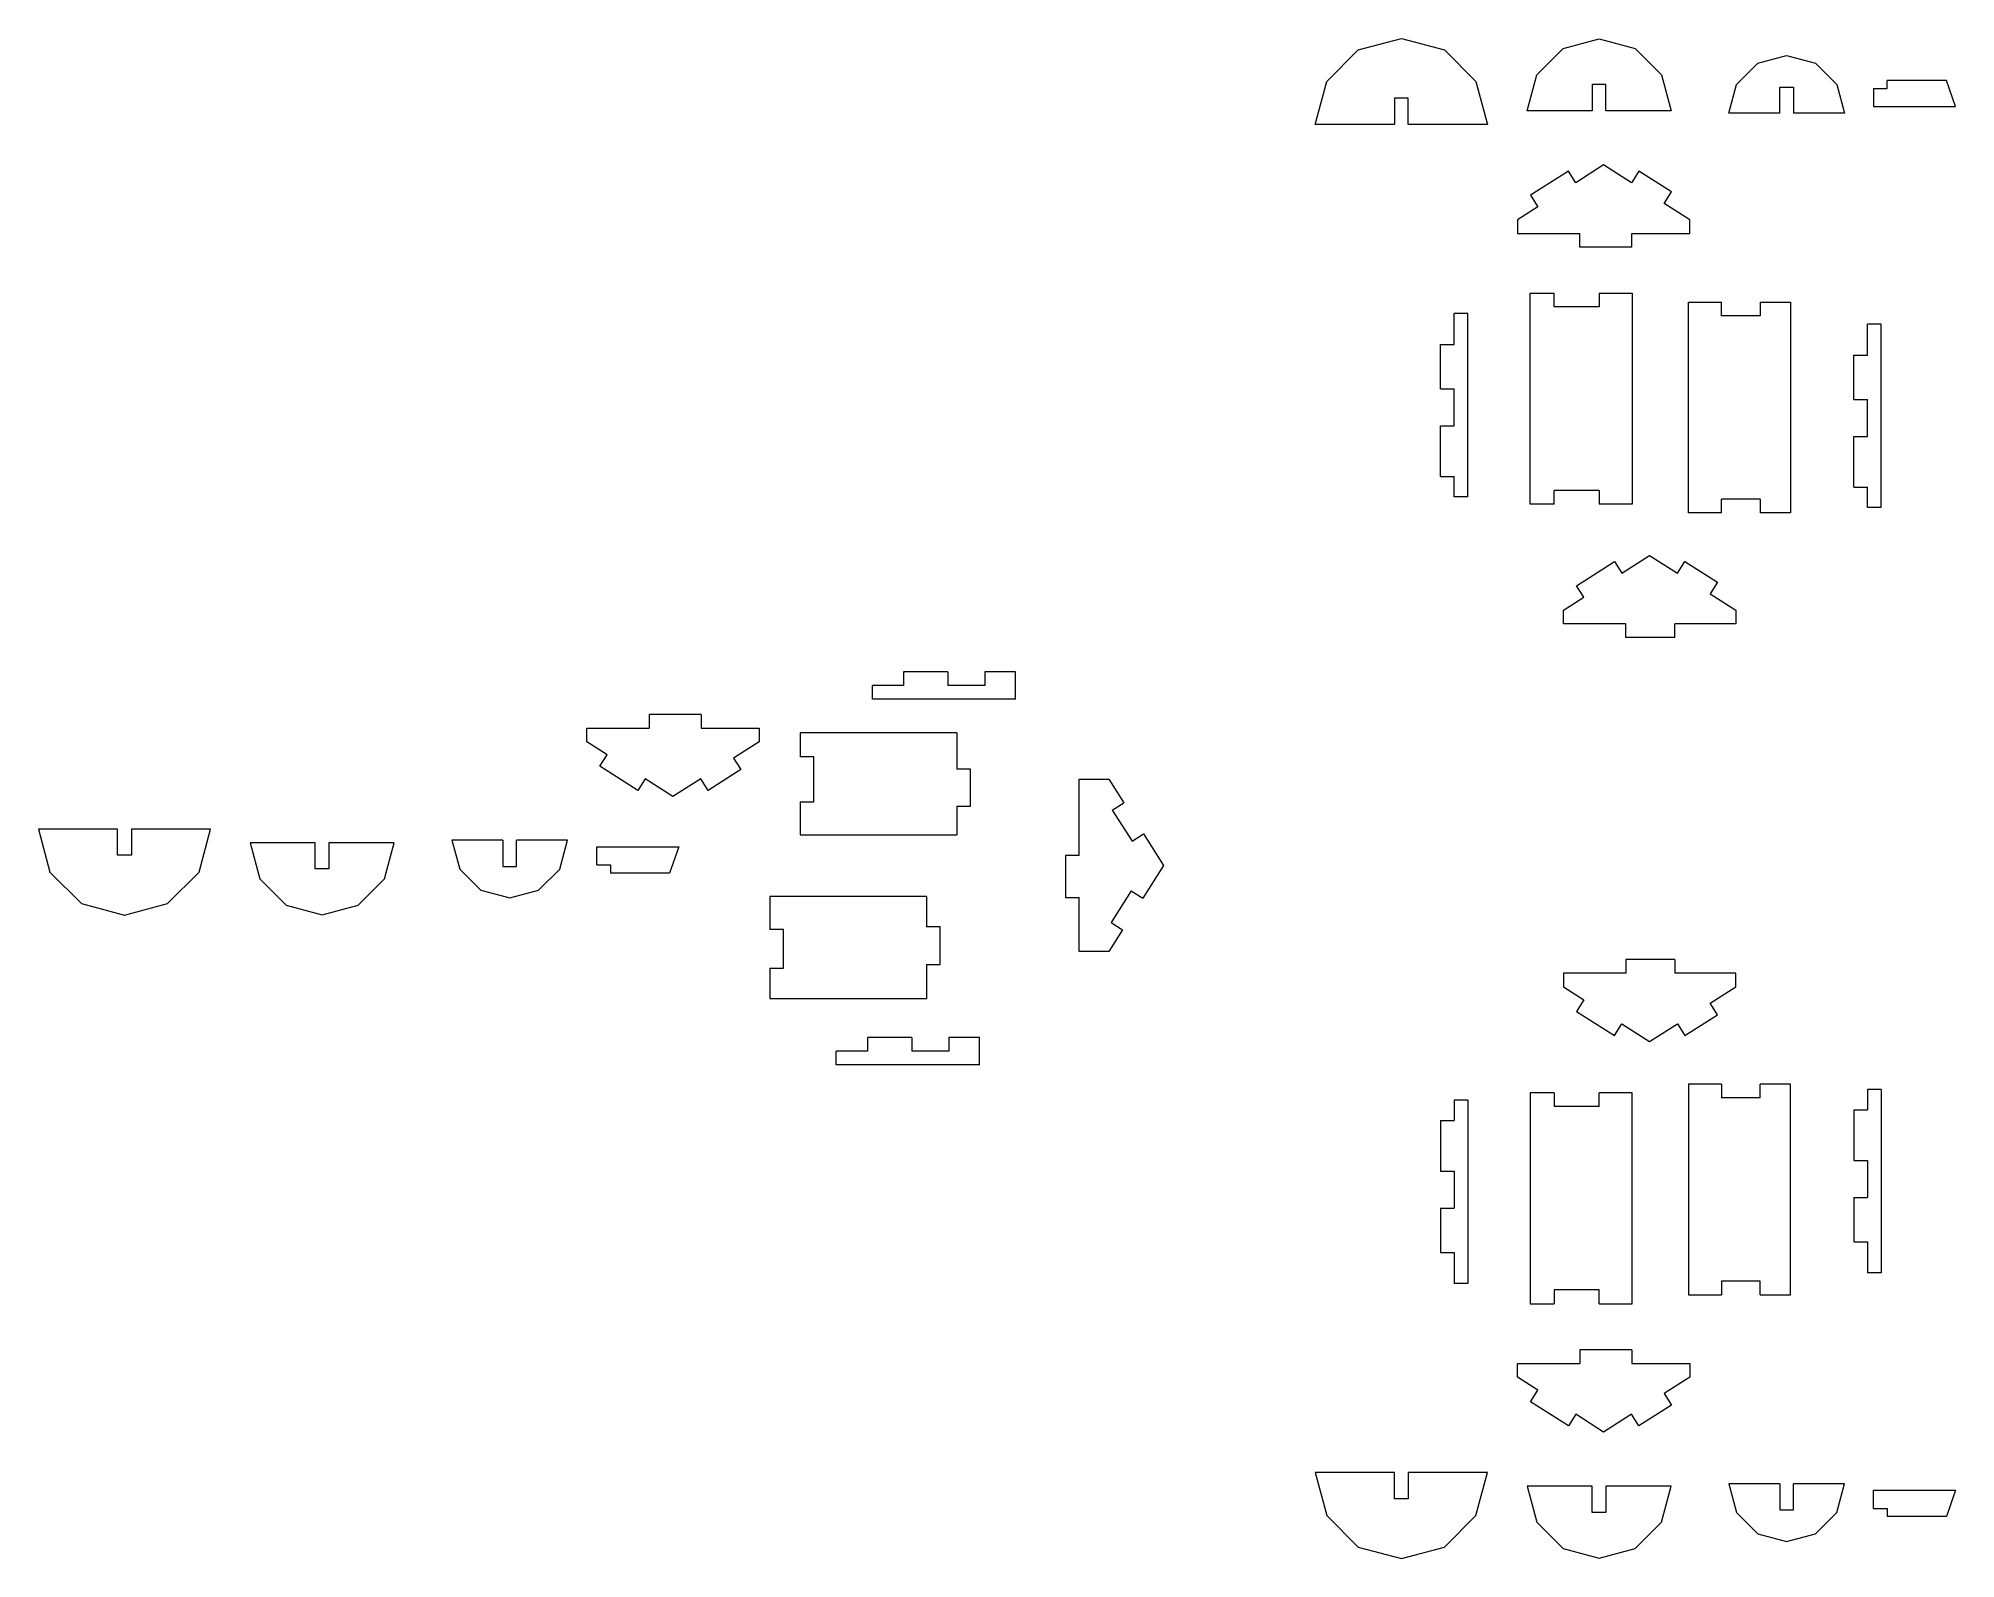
# Model space of a CAD drawing. Header units: millimetres. Extents: x 87 to 508, y 241 to 575.
import ezdxf

# ---------------------------------------------------------------- set-up
doc = ezdxf.new("R2010")
doc.units = ezdxf.units.MM

msp = doc.modelspace()

# ---------------------------------------------------------------- linework, layer by layer
at = {"color": 7, "linetype": 'Continuous', "lineweight": 15}
for p, q in [((369.62, 565.52), (376.54, 572.44)), ((376.54, 572.44), (385.99, 574.97)), ((385.99, 574.97), (395.44, 572.44)), ((395.44, 572.44), (402.35, 565.52)), ((415.68, 566.98), (421.46, 572.76)), ((421.46, 572.76), (429.36, 574.88)), ((429.36, 574.88), (437.25, 572.76)), ((437.25, 572.76), (443.03, 566.98)), ((459.52, 564.86), (464.17, 569.5)), ((464.17, 569.5), (470.51, 571.2)), ((470.51, 571.2), (476.85, 569.5)), ((476.85, 569.5), (481.49, 564.86)), ((367.09, 556.08), (369.62, 565.52)), ((402.35, 565.52), (404.89, 556.08)), ((413.57, 559.09), (415.68, 566.98)), ((427.86, 564.83), (427.86, 559.09)), ((430.86, 564.83), (427.86, 564.83)), ((430.86, 559.09), (430.86, 564.83)), ((443.03, 566.98), (445.15, 559.09)), ((457.82, 558.52), (459.52, 564.86)), ((469.01, 564.26), (472.01, 564.26)), ((469.01, 558.52), (469.01, 564.26)), ((472.01, 564.26), (472.01, 558.52)), ((481.49, 564.86), (483.19, 558.52)), ((489.58, 563.94), (489.58, 559.98)), ((489.58, 563.94), (492.58, 563.94)), ((505.58, 565.73), (492.58, 565.73)), ((492.58, 563.94), (492.58, 565.73)), ((507.58, 559.98), (505.58, 565.73)), ((384.49, 561.82), (384.49, 556.08)), ((387.49, 561.82), (384.49, 561.82)), ((387.49, 556.08), (387.49, 561.82)), ((489.58, 559.98), (507.58, 559.98)), ((384.49, 556.08), (367.09, 556.08)), ((404.89, 556.08), (387.49, 556.08)), ((427.86, 559.09), (413.57, 559.09)), ((445.15, 559.09), (430.86, 559.09)), ((469.01, 558.52), (457.82, 558.52)), ((483.19, 558.52), (472.01, 558.52)), ((430.36, 547.18), (424.24, 543.3)), ((436.48, 543.3), (430.36, 547.18)), ((422.64, 545.83), (414.32, 540.55)), ((424.24, 543.3), (422.64, 545.83)), ((438.09, 545.83), (436.48, 543.3)), ((445.23, 541.29), (438.09, 545.83)), ((414.32, 540.55), (415.92, 538.01)), ((443.63, 538.76), (445.23, 541.29)), ((449.26, 535.18), (443.63, 538.76)), ((415.92, 538.01), (411.47, 535.18)), ((411.47, 535.18), (411.47, 532.18)), ((449.26, 532.18), (449.26, 535.18)), ((411.47, 532.18), (425.11, 532.18)), ((425.11, 529.18), (425.11, 532.18)), ((436.52, 529.18), (436.52, 532.18)), ((436.52, 532.18), (449.26, 532.18)), ((436.52, 529.18), (425.11, 529.18)), ((414.26, 519.02), (419.54, 519.02)), ((414.26, 472.77), (414.26, 519.02)), ((419.54, 516.02), (419.54, 519.02)), ((429.39, 519.02), (436.64, 519.02)), ((429.39, 519.02), (429.39, 516.02)), ((436.64, 519.02), (436.64, 472.77)), ((400.59, 514.6), (397.59, 514.6)), ((397.59, 507.79), (397.59, 514.6)), ((400.59, 474.36), (400.59, 514.6)), ((429.39, 516.02), (419.54, 516.02)), ((449, 517.09), (456.25, 517.09)), ((449, 470.84), (449, 517.09)), ((456.25, 514.09), (456.25, 517.09)), ((464.71, 514.09), (456.25, 514.09)), ((464.71, 517.09), (471.38, 517.09)), ((464.71, 517.09), (464.71, 514.09)), ((471.38, 517.09), (471.38, 470.84)), ((491.23, 512.27), (488.23, 512.27)), ((488.23, 505.46), (488.23, 512.27)), ((491.23, 472.02), (491.23, 512.27)), ((394.59, 498.07), (394.59, 507.79)), ((394.59, 507.79), (397.59, 507.79)), ((485.23, 495.73), (485.23, 505.46)), ((485.23, 505.46), (488.23, 505.46)), ((394.59, 498.07), (397.59, 498.07)), ((397.59, 489.93), (397.59, 498.07)), ((485.23, 495.73), (488.23, 495.73)), ((488.23, 487.59), (488.23, 495.73)), ((394.59, 489.93), (397.59, 489.93)), ((394.59, 478.81), (394.59, 489.93)), ((485.23, 487.59), (488.23, 487.59)), ((485.23, 476.47), (485.23, 487.59)), ((394.59, 478.81), (397.59, 478.81)), ((397.59, 474.36), (397.59, 478.81)), ((429.39, 475.77), (419.54, 475.77)), ((419.54, 472.77), (419.54, 475.77)), ((429.39, 475.77), (429.39, 472.77)), ((485.23, 476.47), (488.23, 476.47)), ((488.23, 472.02), (488.23, 476.47)), ((400.59, 474.36), (397.59, 474.36)), ((419.54, 472.77), (414.26, 472.77)), ((436.64, 472.77), (429.39, 472.77)), ((464.71, 473.84), (456.25, 473.84)), ((456.25, 470.84), (456.25, 473.84)), ((464.71, 473.84), (464.71, 470.84)), ((491.23, 472.02), (488.23, 472.02)), ((456.25, 470.84), (449, 470.84)), ((471.38, 470.84), (464.71, 470.84)), ((424.41, 454.87), (432.73, 460.16)), ((432.73, 460.16), (434.33, 457.63)), ((434.33, 457.63), (440.45, 461.51)), ((440.45, 461.51), (446.57, 457.63)), ((446.57, 457.63), (448.18, 460.16)), ((448.18, 460.16), (455.32, 455.62)), ((426.01, 452.34), (424.41, 454.87)), ((455.32, 455.62), (453.72, 453.09)), ((421.56, 449.51), (426.01, 452.34)), ((453.72, 453.09), (459.35, 449.51)), ((421.56, 446.51), (421.56, 449.51)), ((435.2, 446.51), (421.56, 446.51)), ((435.2, 443.51), (435.2, 446.51)), ((445.97, 443.51), (445.97, 446.51)), ((459.35, 446.51), (445.97, 446.51)), ((459.35, 449.51), (459.35, 446.51)), ((445.97, 443.51), (435.2, 443.51)), ((276.77, 436), (276.77, 433)), ((286.49, 436), (276.77, 436)), ((286.49, 436), (286.49, 433)), ((294.63, 436), (294.63, 433)), ((301.35, 436), (294.63, 436)), ((301.35, 430), (301.35, 436)), ((269.95, 430), (269.95, 433)), ((276.77, 433), (269.95, 433)), ((301.35, 430), (269.95, 430)), ((294.63, 433), (286.49, 433)), ((220.93, 426.61), (220.93, 423.61)), ((232.34, 426.61), (220.93, 426.61)), ((232.34, 426.61), (232.34, 423.61)), ((207.28, 423.61), (220.93, 423.61)), ((207.28, 420.61), (207.28, 423.61)), ((232.34, 423.61), (245.08, 423.61)), ((245.08, 423.61), (245.08, 420.61)), ((254.09, 422.59), (254.09, 417.31)), ((288.49, 422.59), (254.09, 422.59)), ((288.49, 422.59), (288.49, 414.57)), ((211.74, 417.78), (207.28, 420.61)), ((210.13, 415.25), (211.74, 417.78)), ((245.08, 420.61), (239.44, 417.03)), ((239.44, 417.03), (241.05, 414.5)), ((257.09, 417.31), (254.09, 417.31)), ((257.09, 407.46), (257.09, 417.31)), ((218.45, 409.96), (210.13, 415.25)), ((220.06, 412.5), (218.45, 409.96)), ((226.18, 408.61), (220.06, 412.5)), ((232.3, 412.5), (226.18, 408.61)), ((233.91, 409.96), (232.3, 412.5)), ((241.05, 414.5), (233.91, 409.96)), ((291.49, 414.57), (288.49, 414.57)), ((291.49, 406.48), (291.49, 414.57)), ((315.27, 395.63), (315.27, 412.39)), ((315.27, 412.39), (321.83, 412.39)), ((321.83, 412.39), (325.1, 407.22)), ((254.09, 407.46), (254.09, 400.21)), ((254.09, 407.46), (257.09, 407.46)), ((288.49, 406.48), (291.49, 406.48)), ((288.49, 406.48), (288.49, 400.21)), ((322.57, 405.61), (325.1, 407.22)), ((322.57, 405.61), (326.91, 398.78)), ((86.96, 401.47), (89.49, 392.02)), ((104.36, 401.47), (86.96, 401.47)), ((104.36, 395.72), (104.36, 401.47)), ((107.36, 401.47), (107.36, 395.72)), ((124.75, 401.47), (107.36, 401.47)), ((122.22, 392.02), (124.75, 401.47)), ((254.09, 400.21), (288.49, 400.21)), ((326.91, 398.78), (329.44, 400.39)), ((329.44, 400.39), (333.83, 393.49)), ((107.36, 395.72), (104.36, 395.72)), ((147.72, 398.46), (133.43, 398.46)), ((133.43, 398.46), (135.55, 390.56)), ((147.72, 392.71), (147.72, 398.46)), ((150.72, 398.46), (150.72, 392.71)), ((165.02, 398.46), (150.72, 398.46)), ((162.9, 390.56), (165.02, 398.46)), ((177.69, 399.03), (179.39, 392.69)), ((188.87, 399.03), (177.69, 399.03)), ((188.87, 399.03), (188.87, 393.28)), ((191.87, 393.28), (191.87, 399.03)), ((203.06, 399.03), (191.87, 399.03)), ((201.36, 392.69), (203.06, 399.03)), ((209.45, 393.6), (209.45, 397.56)), ((209.45, 397.56), (227.45, 397.56)), ((227.45, 397.56), (225.45, 391.82)), ((312.27, 395.63), (312.27, 386.41)), ((315.27, 395.63), (312.27, 395.63)), ((89.49, 392.02), (96.41, 385.1)), ((115.3, 385.1), (122.22, 392.02)), ((150.72, 392.71), (147.72, 392.71)), ((179.39, 392.69), (184.03, 388.04)), ((188.87, 393.28), (191.87, 393.28)), ((196.72, 388.04), (201.36, 392.69)), ((209.45, 393.6), (212.45, 393.6)), ((212.45, 393.6), (212.45, 391.82)), ((225.45, 391.82), (212.45, 391.82)), ((333.83, 393.49), (329.25, 386.29)), ((135.55, 390.56), (141.33, 384.78)), ((157.12, 384.78), (162.9, 390.56)), ((184.03, 388.04), (190.37, 386.34)), ((190.37, 386.34), (196.72, 388.04)), ((326.72, 387.89), (322.3, 380.93)), ((326.72, 387.89), (329.25, 386.29)), ((96.41, 385.1), (105.86, 382.57)), ((105.86, 382.57), (115.3, 385.1)), ((141.33, 384.78), (149.22, 382.67)), ((149.22, 382.67), (157.12, 384.78)), ((247.43, 386.65), (247.43, 379.4)), ((281.82, 386.65), (247.43, 386.65)), ((281.82, 386.65), (281.82, 380.02)), ((312.27, 386.41), (315.27, 386.41)), ((315.27, 374.59), (315.27, 386.41)), ((250.43, 379.4), (247.43, 379.4)), ((250.43, 370.94), (250.43, 379.4)), ((284.82, 380.02), (281.82, 380.02)), ((284.82, 371.77), (284.82, 380.02)), ((324.83, 379.33), (321.83, 374.59)), ((322.3, 380.93), (324.83, 379.33)), ((321.83, 374.59), (315.27, 374.59)), ((247.43, 370.94), (247.43, 364.26)), ((247.43, 370.94), (250.43, 370.94)), ((281.82, 371.77), (284.82, 371.77)), ((281.82, 371.77), (281.82, 364.26)), ((435.2, 372.83), (435.2, 369.83)), ((445.97, 372.83), (435.2, 372.83)), ((445.97, 372.83), (445.97, 369.83)), ((435.2, 369.83), (421.56, 369.83)), ((421.56, 369.83), (421.56, 366.83)), ((421.56, 366.83), (426.01, 364)), ((459.35, 369.83), (445.97, 369.83)), ((453.72, 363.25), (459.35, 366.83)), ((459.35, 366.83), (459.35, 369.83)), ((247.43, 364.26), (281.82, 364.26)), ((426.01, 364), (424.41, 361.46)), ((455.32, 360.72), (453.72, 363.25)), ((424.41, 361.46), (432.73, 356.18)), ((432.73, 356.18), (434.33, 358.71)), ((434.33, 358.71), (440.45, 354.83)), ((440.45, 354.83), (446.57, 358.71)), ((446.57, 358.71), (448.18, 356.18)), ((448.18, 356.18), (455.32, 360.72)), ((268.84, 355.75), (268.84, 352.75)), ((278.56, 355.75), (268.84, 355.75)), ((278.56, 355.75), (278.56, 352.75)), ((286.7, 355.75), (286.7, 352.75)), ((293.42, 355.75), (286.7, 355.75)), ((293.42, 349.75), (293.42, 355.75)), ((262.02, 349.75), (262.02, 352.75)), ((268.84, 352.75), (262.02, 352.75)), ((293.42, 349.75), (262.02, 349.75)), ((286.7, 352.75), (278.56, 352.75)), ((449, 345.5), (449, 299.25)), ((456.25, 345.5), (449, 345.5)), ((456.25, 345.5), (456.25, 342.5)), ((464.71, 342.5), (464.71, 345.5)), ((471.38, 345.5), (464.71, 345.5)), ((471.38, 299.25), (471.38, 345.5)), ((397.59, 341.98), (397.59, 337.53)), ((400.59, 341.98), (397.59, 341.98)), ((400.59, 341.98), (400.59, 301.74)), ((414.26, 343.57), (414.26, 297.32)), ((419.54, 343.57), (414.26, 343.57)), ((419.54, 343.57), (419.54, 340.57)), ((429.39, 340.57), (429.39, 343.57)), ((436.64, 343.57), (429.39, 343.57)), ((436.64, 297.32), (436.64, 343.57)), ((464.71, 342.5), (456.25, 342.5)), ((488.23, 344.32), (488.23, 339.87)), ((491.23, 344.32), (488.23, 344.32)), ((491.23, 344.32), (491.23, 304.07)), ((394.59, 337.53), (394.59, 326.41)), ((394.59, 337.53), (397.59, 337.53)), ((429.39, 340.57), (419.54, 340.57)), ((485.23, 339.87), (485.23, 328.75)), ((485.23, 339.87), (488.23, 339.87)), ((485.23, 328.75), (488.23, 328.75)), ((488.23, 328.75), (488.23, 320.6)), ((394.59, 326.41), (397.59, 326.41)), ((397.59, 326.41), (397.59, 318.27)), ((485.23, 320.6), (485.23, 310.88)), ((485.23, 320.6), (488.23, 320.6)), ((394.59, 318.27), (394.59, 308.55)), ((394.59, 318.27), (397.59, 318.27)), ((394.59, 308.55), (397.59, 308.55)), ((397.59, 308.55), (397.59, 301.74)), ((485.23, 310.88), (488.23, 310.88)), ((488.23, 310.88), (488.23, 304.07)), ((491.23, 304.07), (488.23, 304.07)), ((400.59, 301.74), (397.59, 301.74)), ((429.39, 300.32), (419.54, 300.32)), ((419.54, 300.32), (419.54, 297.32)), ((429.39, 297.32), (429.39, 300.32)), ((449, 299.25), (456.25, 299.25)), ((464.71, 302.25), (456.25, 302.25)), ((456.25, 302.25), (456.25, 299.25)), ((464.71, 299.25), (464.71, 302.25)), ((464.71, 299.25), (471.38, 299.25)), ((414.26, 297.32), (419.54, 297.32)), ((429.39, 297.32), (436.64, 297.32)), ((425.11, 287.16), (425.11, 284.16)), ((436.52, 287.16), (425.11, 287.16)), ((436.52, 287.16), (436.52, 284.16)), ((411.47, 284.16), (425.11, 284.16)), ((411.47, 281.16), (411.47, 284.16)), ((436.52, 284.16), (449.26, 284.16)), ((449.26, 284.16), (449.26, 281.16)), ((415.92, 278.33), (411.47, 281.16)), ((414.32, 275.79), (415.92, 278.33)), ((449.26, 281.16), (443.63, 277.58)), ((422.64, 270.51), (414.32, 275.79)), ((445.23, 275.05), (438.09, 270.51)), ((443.63, 277.58), (445.23, 275.05)), ((424.24, 273.04), (422.64, 270.51)), ((430.36, 269.16), (424.24, 273.04)), ((436.48, 273.04), (430.36, 269.16)), ((438.09, 270.51), (436.48, 273.04)), ((367.09, 260.26), (369.62, 250.81)), ((384.49, 260.26), (367.09, 260.26)), ((384.49, 254.52), (384.49, 260.26)), ((387.49, 260.26), (387.49, 254.52)), ((404.89, 260.26), (387.49, 260.26)), ((402.35, 250.81), (404.89, 260.26)), ((427.86, 257.25), (413.57, 257.25)), ((413.57, 257.25), (415.68, 249.36)), ((427.86, 251.51), (427.86, 257.25)), ((430.86, 257.25), (430.86, 251.51)), ((445.15, 257.25), (430.86, 257.25)), ((443.03, 249.36), (445.15, 257.25)), ((457.82, 257.82), (459.52, 251.48)), ((469.01, 257.82), (457.82, 257.82)), ((469.01, 257.82), (469.01, 252.08)), ((472.01, 252.08), (472.01, 257.82)), ((483.19, 257.82), (472.01, 257.82)), ((481.49, 251.48), (483.19, 257.82)), ((387.49, 254.52), (384.49, 254.52)), ((489.58, 252.4), (489.58, 256.36)), ((489.58, 256.36), (507.58, 256.36)), ((489.58, 252.4), (492.58, 252.4)), ((492.58, 252.4), (492.58, 250.61)), ((507.58, 256.36), (505.58, 250.61)), ((369.62, 250.81), (376.54, 243.9)), ((395.44, 243.9), (402.35, 250.81)), ((415.68, 249.36), (421.46, 243.58)), ((430.86, 251.51), (427.86, 251.51)), ((437.25, 243.58), (443.03, 249.36)), ((459.52, 251.48), (464.17, 246.84)), ((469.01, 252.08), (472.01, 252.08)), ((476.85, 246.84), (481.49, 251.48)), ((505.58, 250.61), (492.58, 250.61)), ((464.17, 246.84), (470.51, 245.14)), ((470.51, 245.14), (476.85, 246.84)), ((376.54, 243.9), (385.99, 241.37)), ((385.99, 241.37), (395.44, 243.9)), ((421.46, 243.58), (429.36, 241.46)), ((429.36, 241.46), (437.25, 243.58))]:
    msp.add_line(p, q, dxfattribs=at)

doc.saveas('drawing.dxf')
